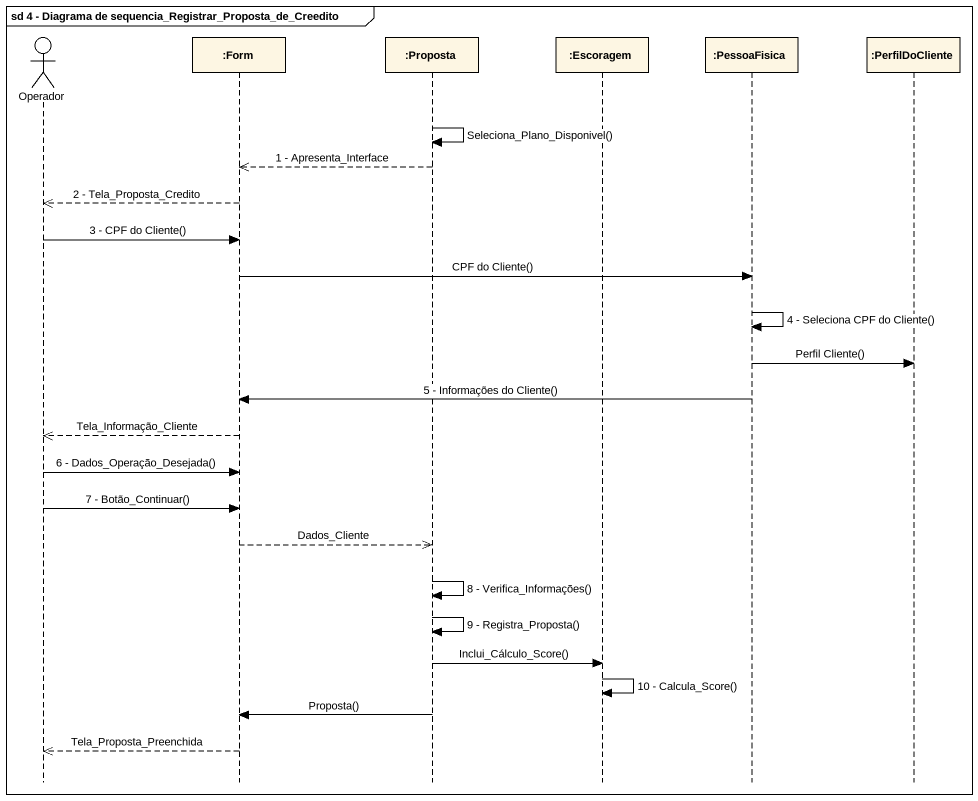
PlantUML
@startuml
mainframe sd 4 - Diagrama de sequencia_Registrar_Proposta_de_Creedito
hide footbox
actor Operador
participant ":Form" as Form
participant ":Proposta" as Proposta
participant ":Escoragem" as Escoragem
participant ":PessoaFisica" as PessoaFisica
participant ":PerfilDoCliente" as PerfilDoCliente

Proposta -> Proposta : Seleciona_Plano_Disponivel()
Proposta -->> Form : 1 - Apresenta_Interface
Form -->> Operador : 2 - Tela_Proposta_Credito
Operador -> Form : 3 - CPF do Cliente()
Form -> PessoaFisica : CPF do Cliente()
PessoaFisica -> PessoaFisica : 4 - Seleciona CPF do Cliente()
PessoaFisica -> PerfilDoCliente : Perfil Cliente()
PessoaFisica -> Form : 5 - Informações do Cliente()
Form -->> Operador : Tela_Informação_Cliente
Operador -> Form : 6 - Dados_Operação_Desejada()
Operador -> Form : 7 - Botão_Continuar()
Form -->> Proposta : Dados_Cliente
Proposta -> Proposta : 8 - Verifica_Informações()
Proposta -> Proposta : 9 - Registra_Proposta()
Proposta -> Escoragem : Inclui_Cálculo_Score()
Escoragem -> Escoragem : 10 - Calcula_Score()
Proposta -> Form : Proposta()
Form -->> Operador : Tela_Proposta_Preenchida
@enduml
